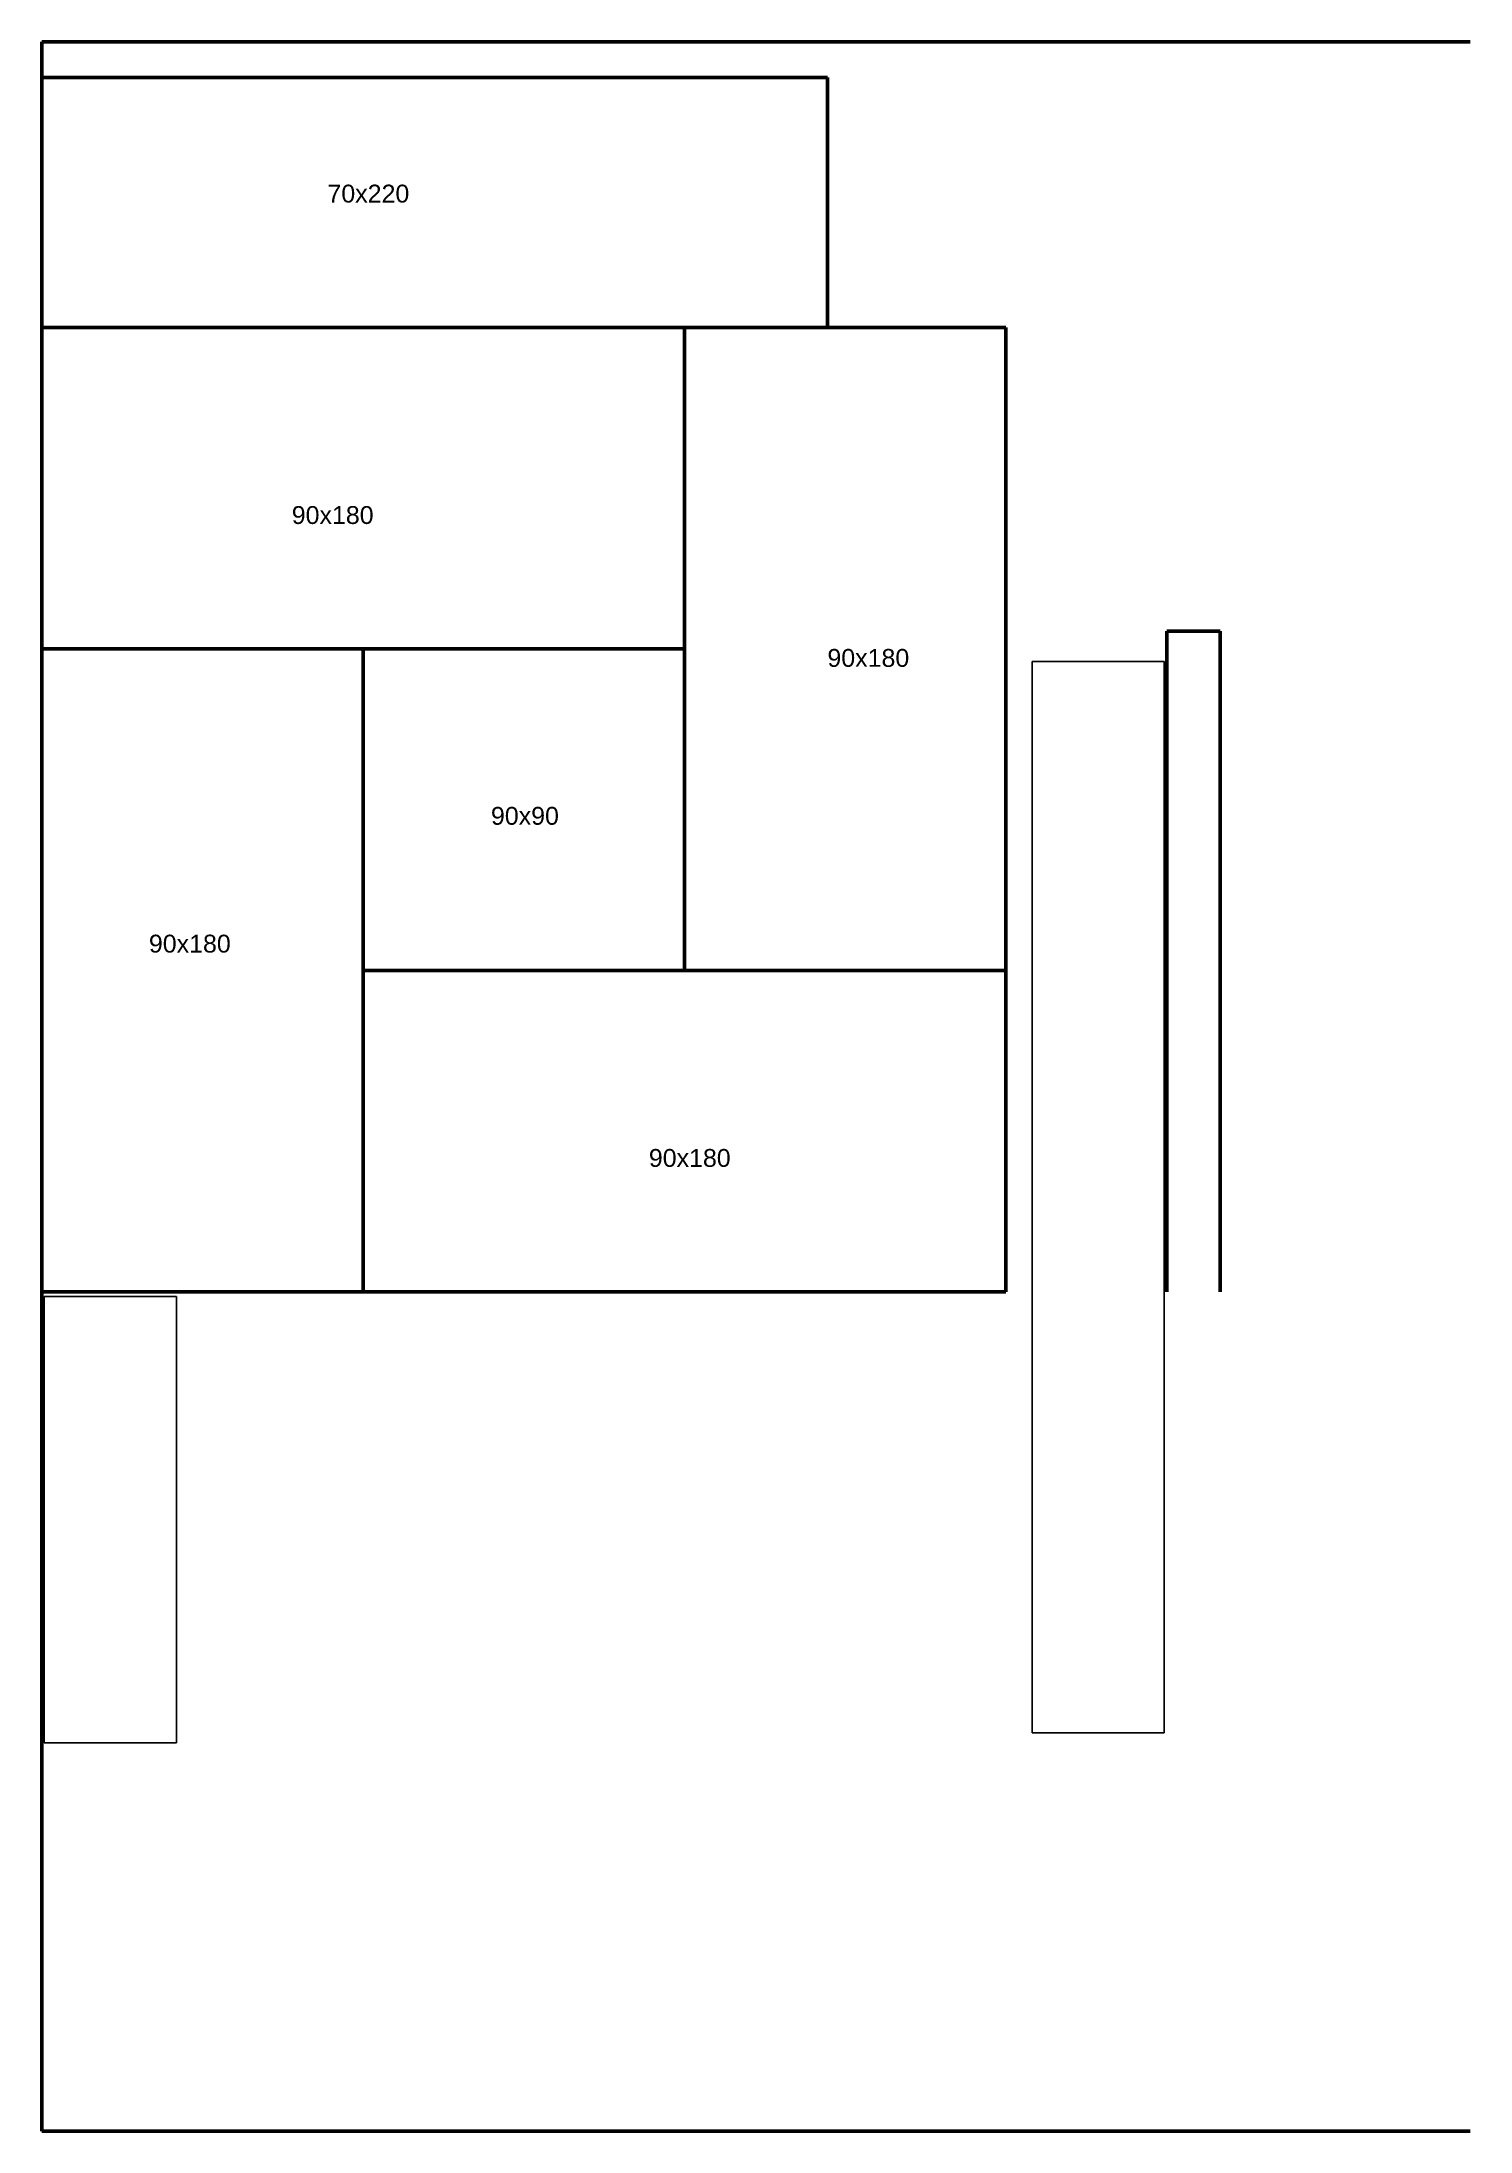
# Model space of a CAD drawing. Header units: millimetres. Extents: x 0 to 400, y -585 to 0.
import ezdxf

# ---------------------------------------------------------------- set-up
doc = ezdxf.new("R2010")
doc.units = ezdxf.units.MM
for name, color, linetype, lineweight, true_color in [('cotes', 2, 'Continuous', 25, 0xffff00), ('meubles', 6, 'Continuous', 25, 0xff00ff), ('tatamis', 3, 'Continuous', 50, 0x00ff00), ('wall', 4, 'Continuous', 50, 0x00ffff)]:
    doc.layers.add(name, color=color, linetype=linetype, lineweight=lineweight, true_color=true_color)
doc.styles.add('textstyle0', font='')
doc.styles.add('textstyle1', font='')
doc.styles.add('textstyle2', font='')
doc.styles.add('textstyle3', font='')
doc.styles.add('textstyle4', font='')
doc.styles.add('textstyle6', font='')
doc.styles.get('textstyle0').set_extended_font_data('Liberation Sans')
doc.styles.get('textstyle1').set_extended_font_data('Liberation Sans')
doc.styles.get('textstyle2').set_extended_font_data('Liberation Sans')
doc.styles.get('textstyle3').set_extended_font_data('Liberation Sans')
doc.styles.get('textstyle4').set_extended_font_data('Liberation Sans')
doc.styles.get('textstyle6').set_extended_font_data('Liberation Sans')

msp = doc.modelspace()

# ---------------------------------------------------------------- linework, layer by layer
at = {"layer": 'meubles'}
for p, q in [((314.32, -173.5), (277.32, -173.5)), ((277.32, -173.5), (277.32, -473.5)), ((314.32, -473.5), (314.32, -173.5)), ((37.71, -351.3), (0.71, -351.3)), ((0.71, -351.3), (0.71, -476.3)), ((37.71, -476.3), (37.71, -351.3)), ((277.32, -473.5), (314.32, -473.5)), ((0.71, -476.3), (37.71, -476.3))]:
    msp.add_line(p, q, dxfattribs=at)
at = {"layer": 'tatamis'}
for p, q in [((0, -10), (220, -10)), ((220, -80), (220, -10)), ((0, -80), (270, -80)), ((180, -80), (180, -260)), ((270, -80), (270, -350)), ((0, -170), (180, -170)), ((90, -170), (90, -350)), ((90, -260), (270, -260)), ((0, -350), (270, -350))]:
    msp.add_line(p, q, dxfattribs=at)
at = {"layer": 'wall'}
for p, q in [((0, 0), (0, -585)), ((0, 0), (400, 0)), ((315, -165), (315, -350)), ((315, -165), (330, -165)), ((330, -165), (330, -350)), ((0, -585), (400, -585))]:
    msp.add_line(p, q, dxfattribs=at)

# ---------------------------------------------------------------- texts
at = {"layer": 'cotes', "char_height": 5, "attachment_point": 1}
for s, insert, style in [('70x220', (80, -40), 'textstyle1'), ('90x180', (70, -130), 'textstyle6'), ('90x180', (220, -170), 'textstyle4'), ('90x90', (125.78, -214.22), 'textstyle0'), ('90x180', (30, -250), 'textstyle2'), ('90x180', (170, -310), 'textstyle3')]:
    msp.add_mtext(s, dxfattribs=dict(at, insert=insert, style=style))

doc.saveas('drawing.dxf')
